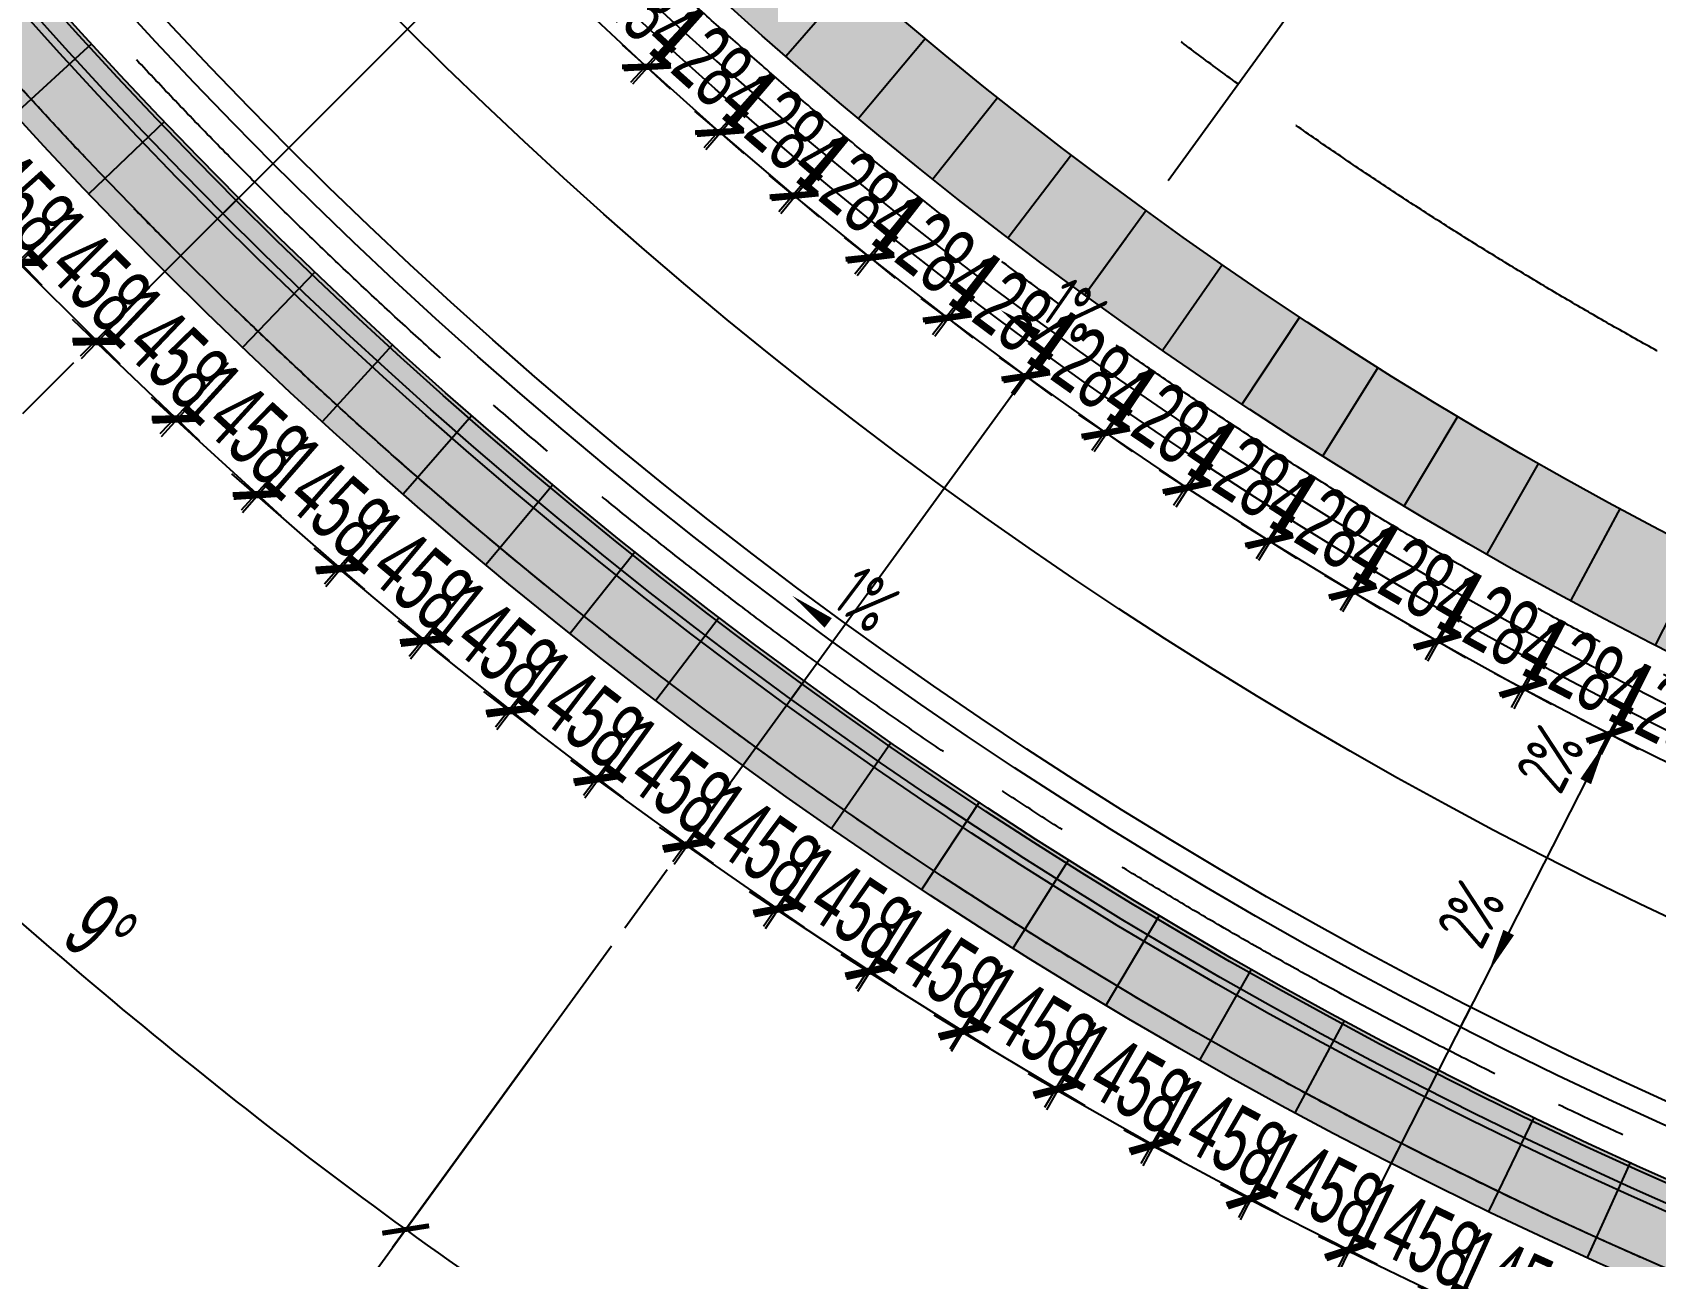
# Model space of a CAD drawing. Extents: x 104132 to 3338343, y -1228862 to 1409848.
# Drawn here: x 1713250 to 1735019, y 31315 to 47739 of the extents above; entities that cross this region are included whole.
import ezdxf
from ezdxf.enums import TextEntityAlignment as Align

# ---------------------------------------------------------------- set-up
doc = ezdxf.new("R2010")
doc.units = 0
doc.linetypes.add('CENTER', pattern=[50.8, 31.75, -6.35, 6.35, -6.35])
doc.linetypes.add('CENTER2', pattern=[28.575, 19.05, -3.175, 3.175, -3.175])
doc.layers.get('0').update_dxf_attribs({"color": 8})
doc.layers.get('Defpoints').update_dxf_attribs({"color": 8})
for name, color, linetype in [('#幕墙线-平面', 8, 'Continuous'), ('#标注', 8, 'Continuous'), ('#轴线', 8, 'CENTER2'), ('A-ROOF-DRAN', 8, 'Continuous'), ('dim', 8, 'Continuous'), ('DIM_SYMB', 8, 'Continuous'), ('DOTE', 8, 'CENTER'), ('IEL-FINE', 8, 'Continuous'), ('分水线', 8, 'Continuous'), ('女儿墙', 8, 'Continuous'), ('落水口', 8, 'Continuous')]:
    doc.layers.add(name, color=color, linetype=linetype)
doc.styles.add('JHZX', font='jrs.shx', dxfattribs={"width": 0.6, "bigfont": 'jhz.shx'})
doc.styles.add('XD2008', font='xd-hzs.shx', dxfattribs={"width": 0.7, "bigfont": 'xd-hztxt.shx'})
doc.dimstyles.new('JZBZ-300', dxfattribs={"dimscale": 300, "dimtxt": 3, "dimasz": 1.5, "dimexe": 1, "dimexo": 1, "dimgap": 0.5, "dimtad": 1, "dimdec": 0, "dimdsep": 46, "dimtxsty": 'JHZX', "dimblk1": 'ARCHTICK', "dimblk2": 'ARCHTICK', "dimsah": 1, "dimcen": 0, "dimclrd": 1, "dimclre": 1, "dimclrt": 2, "dimadec": 3, "dimazin": 2, "dimtfac": 1, "dimtdec": 0, "dimtix": 1, "dimtmove": 0, "dimatfit": 3, "dimfxl": 1, "dimtolj": 1, "dimlwd": -1, "dimlwe": -1, "dimarcsym": 1})

# ---------------------------------------------------------------- blocks, each defined once
blk = doc.blocks.new('_ARCHTICK')
at = {"color": 0, "linetype": 'ByBlock', "const_width": 0.15}
blk.add_lwpolyline([(-0.5, -0.5), (0.5, 0.5)], dxfattribs=at)
blk = doc.blocks.new('*D40')
at = {"layer": '#标注', "color": 1, "ltscale": 300, "transparency": 16777216}
for p, q in [((523385, -195429), (519849, -198965)), ((531498, -202359), (528560, -206404))]:
    blk.add_line(p, q, dxfattribs=at)
blk.add_arc((571468, -147346), 72700, 225, 234, dxfattribs=at)
at = {"layer": 'Defpoints', "color": 0, "ltscale": 300, "transparency": 16777216}
for p in [(571468, -147346), (523597, -195217), (522822, -201373), (531675, -202116)]:
    blk.add_point(p, dxfattribs=at)
at = {"layer": '#标注', "color": 1, "ltscale": 300, "transparency": 16777216, "xscale": 450, "yscale": 450, "zscale": 450}
for p, rotation in [((520061, -198753), 135.0000000000019), ((528736, -206161), 323.9999999999985)]:
    blk.add_blockref('_ARCHTICK', p, dxfattribs=dict(at, rotation=rotation))
at = {"layer": '#标注', "color": 2, "ltscale": 300, "transparency": 16777216, "insert": (524643, -202171), "char_height": 900, "attachment_point": 5, "rotation": 319.5, "style": 'JHZX'}
blk.add_mtext('\\A1;9°', dxfattribs=at)
blk = doc.blocks.new('*D41')
at = {"layer": '#标注', "color": 1, "ltscale": 300, "transparency": 16777216}
for p, q in [((531498, -202359), (528560, -206404)), ((540597, -207934), (538327, -212389))]:
    blk.add_line(p, q, dxfattribs=at)
blk.add_arc((571468, -147346), 72700, 234, 243, dxfattribs=at)
at = {"layer": 'Defpoints', "color": 0, "ltscale": 300, "transparency": 16777216}
for p in [(571468, -147346), (531675, -202116), (540733, -207667), (531873, -208317)]:
    blk.add_point(p, dxfattribs=at)
at = {"layer": '#标注', "color": 1, "ltscale": 300, "transparency": 16777216, "xscale": 450, "yscale": 450, "zscale": 450}
for p, rotation in [((528736, -206161), 143.9999999999988), ((538463, -212122), 333.0000000000025)]:
    blk.add_blockref('_ARCHTICK', p, dxfattribs=dict(at, rotation=rotation))
at = {"layer": '#标注', "color": 2, "ltscale": 300, "transparency": 16777216, "insert": (533796, -208821), "char_height": 900, "attachment_point": 5, "rotation": 328.5, "style": 'JHZX'}
blk.add_mtext('\\A1;9°', dxfattribs=at)
blk = doc.blocks.new('*U1046')
blk.add_line((0, -20), (0, 0))
blk.add_circle((0, -24), 4)
at = {"style": 'JHZX', "width": 0.75}
blk.add_attdef('AXES', text='', height=4, dxfattribs=at).set_placement((0, -24), align=Align.MIDDLE_CENTER)
blk = doc.blocks.new('A$C49f573b4')
at = {"layer": '女儿墙'}
for radius in [63900, 63650]:
    blk.add_circle((0, 0), radius, dxfattribs=at)
blk = doc.blocks.new('*U481')
at = {"layer": '#幕墙线-平面', "ltscale": 300}
blk.add_line((63600, -63600), (65000, -63600), dxfattribs=at)
blk = doc.blocks.new('*U482')
at = {"layer": '#幕墙线-平面'}
for p, rotation in [((946072, -10113), 222.4285714285809), ((947114, -9139), 223.7142857142953), ((948134, -8141), 225.0000000000094), ((949132, -7121), 226.2857142857235), ((950107, -6078), 227.5714285714376), ((951058, -5014), 228.8571428571518), ((951985, -3929), 230.1428571428658), ((952887, -2823), 231.42857142858), ((953764, -1697), 232.7142857142947), ((954616, -552), 234.0000000000088), ((955442, 612), 235.2857142857229), ((956241, 1794), 236.571428571437), ((957014, 2994), 237.8571428571511), ((957760, 4211), 239.1428571428652), ((958478, 5444), 240.4285714285793), ((959168, 6693), 241.7142857142935), ((959830, 7957), 243.0000000000078), ((960464, 9236), 244.2857142857222), ((961069, 10529), 245.5714285714367)]:
    blk.add_blockref('*U481', p, dxfattribs=dict(at, rotation=rotation))
blk = doc.blocks.new('*U483')
at = {"layer": '#幕墙线-平面', "ltscale": 300}
blk.add_line((55800, -55800), (57200, -55800), dxfattribs=at)
blk = doc.blocks.new('*U484')
at = {"layer": '#幕墙线-平面'}
for p, rotation in [((945184, 118), 228.8571428571506), ((945997, 1070), 230.1428571428653), ((946789, 2040), 231.42857142858), ((947558, 3028), 232.7142857142941), ((948306, 4033), 234.0000000000076), ((949030, 5054), 235.2857142857215), ((949732, 6091), 236.5714285714356), ((950410, 7144), 237.8571428571497), ((951064, 8211), 239.1428571428638), ((951694, 9293), 240.4285714285779), ((952300, 10389), 241.7142857142917)]:
    blk.add_blockref('*U483', p, dxfattribs=dict(at, rotation=rotation))
blk = doc.blocks.new('*D500')
at = {"layer": 'Defpoints', "color": 0, "ltscale": 300, "transparency": 16777216}
for p in [(874961, -21730), (876289, -22333), (875742, -23538)]:
    blk.add_point(p, dxfattribs=at)
at = {"layer": 'dim', "color": 1, "ltscale": 300, "transparency": 16777216}
for p, q in [((874837, -22003), (874290, -23208)), ((876165, -22606), (875618, -23811)), ((874414, -22935), (874004, -22748)), ((874414, -22935), (875742, -23538)), ((875742, -23538), (876151, -23724))]:
    blk.add_line(p, q, dxfattribs=at)
at = {"layer": 'dim', "color": 1, "ltscale": 300, "transparency": 16777216, "xscale": 450, "yscale": 450, "zscale": 450}
for p, rotation in [((874414, -22935), 335.5714285714407), ((875742, -23538), 155.5714285714407)]:
    blk.add_blockref('_ARCHTICK', p, dxfattribs=dict(at, rotation=rotation))
at = {"layer": 'dim', "color": 2, "ltscale": 300, "transparency": 16777216, "insert": (875326, -22690), "char_height": 900, "attachment_point": 5, "rotation": 335.5714, "style": 'JHZX'}
blk.add_mtext('\\A1;1458', dxfattribs=at)
blk = doc.blocks.new('*D501')
at = {"layer": 'Defpoints', "color": 0, "ltscale": 300, "transparency": 16777216}
for p in [(873654, -21083), (874968, -21715), (874394, -22907)]:
    blk.add_point(p, dxfattribs=at)
at = {"layer": 'dim', "color": 1, "ltscale": 300, "transparency": 16777216}
for p, q in [((873524, -21353), (872950, -22545)), ((874838, -21986), (874264, -23178)), ((873080, -22274), (872675, -22079)), ((873080, -22274), (874394, -22907)), ((874394, -22907), (874799, -23102))]:
    blk.add_line(p, q, dxfattribs=at)
at = {"layer": 'dim', "color": 1, "ltscale": 300, "transparency": 16777216, "xscale": 450, "yscale": 450, "zscale": 450}
for p, rotation in [((873080, -22274), 334.2857142857256), ((874394, -22907), 154.2857142857257)]:
    blk.add_blockref('_ARCHTICK', p, dxfattribs=dict(at, rotation=rotation))
at = {"layer": 'dim', "color": 2, "ltscale": 300, "transparency": 16777216, "insert": (873997, -22050), "char_height": 900, "attachment_point": 5, "rotation": 334.2857, "style": 'JHZX'}
blk.add_mtext('\\A1;1458', dxfattribs=at)
blk = doc.blocks.new('*D502')
at = {"layer": 'Defpoints', "color": 0, "ltscale": 300, "transparency": 16777216}
for p in [(872362, -20406), (873661, -21068), (873061, -22247)]:
    blk.add_point(p, dxfattribs=at)
at = {"layer": 'dim', "color": 1, "ltscale": 300, "transparency": 16777216}
for p, q in [((872226, -20673), (871625, -21852)), ((871761, -21585), (871360, -21380)), ((873525, -21335), (872925, -22514)), ((871761, -21585), (873061, -22247)), ((873061, -22247), (873462, -22451))]:
    blk.add_line(p, q, dxfattribs=at)
at = {"layer": 'dim', "color": 1, "ltscale": 300, "transparency": 16777216, "xscale": 450, "yscale": 450, "zscale": 450}
for p, rotation in [((871761, -21585), 333.0000000000109), ((873061, -22247), 153.0000000000109)]:
    blk.add_blockref('_ARCHTICK', p, dxfattribs=dict(at, rotation=rotation))
at = {"layer": 'dim', "color": 2, "ltscale": 300, "transparency": 16777216, "insert": (872684, -21381), "char_height": 900, "attachment_point": 5, "rotation": 333, "style": 'JHZX'}
blk.add_mtext('\\A1;1458', dxfattribs=at)
blk = doc.blocks.new('*D503')
at = {"layer": 'Defpoints', "color": 0, "ltscale": 300, "transparency": 16777216}
for p in [(871085, -19700), (872370, -20391), (871743, -21556)]:
    blk.add_point(p, dxfattribs=at)
at = {"layer": 'dim', "color": 1, "ltscale": 300, "transparency": 16777216}
for p, q in [((870943, -19964), (870316, -21129)), ((870459, -20865), (870062, -20652)), ((872228, -20656), (871601, -21821)), ((870459, -20865), (871743, -21556)), ((871743, -21556), (872139, -21770))]:
    blk.add_line(p, q, dxfattribs=at)
at = {"layer": 'dim', "color": 1, "ltscale": 300, "transparency": 16777216, "xscale": 450, "yscale": 450, "zscale": 450}
for p, rotation in [((870459, -20865), 331.7142857142977), ((871743, -21556), 151.7142857142977)]:
    blk.add_blockref('_ARCHTICK', p, dxfattribs=dict(at, rotation=rotation))
at = {"layer": 'dim', "color": 2, "ltscale": 300, "transparency": 16777216, "insert": (871385, -20682), "char_height": 900, "attachment_point": 5, "rotation": 331.7143, "style": 'JHZX'}
blk.add_mtext('\\A1;1458', dxfattribs=at)
blk = doc.blocks.new('*D504')
at = {"layer": 'Defpoints', "color": 0, "ltscale": 300, "transparency": 16777216}
for p in [(869825, -18966), (871094, -19686), (870441, -20837)]:
    blk.add_point(p, dxfattribs=at)
at = {"layer": 'dim', "color": 1, "ltscale": 300, "transparency": 16777216}
for p, q in [((869677, -19227), (869024, -20378)), ((869172, -20117), (868781, -19895)), ((870946, -19947), (870293, -21098)), ((869172, -20117), (870441, -20837)), ((870441, -20837), (870832, -21059))]:
    blk.add_line(p, q, dxfattribs=at)
at = {"layer": 'dim', "color": 1, "ltscale": 300, "transparency": 16777216, "xscale": 450, "yscale": 450, "zscale": 450}
for p, rotation in [((869172, -20117), 330.4285714285818), ((870441, -20837), 150.4285714285819)]:
    blk.add_blockref('_ARCHTICK', p, dxfattribs=dict(at, rotation=rotation))
at = {"layer": 'dim', "color": 2, "ltscale": 300, "transparency": 16777216, "insert": (870103, -19955), "char_height": 900, "attachment_point": 5, "rotation": 330.4286, "style": 'JHZX'}
blk.add_mtext('\\A1;1458', dxfattribs=at)
blk = doc.blocks.new('*D505')
at = {"layer": 'Defpoints', "color": 0, "ltscale": 300, "transparency": 16777216}
for p in [(868582, -18204), (869833, -18952), (869155, -20088)]:
    blk.add_point(p, dxfattribs=at)
at = {"layer": 'dim', "color": 1, "ltscale": 300, "transparency": 16777216}
for p, q in [((868428, -18462), (867749, -19597)), ((867903, -19340), (867517, -19109)), ((867903, -19340), (869155, -20088)), ((869680, -19210), (869001, -20345)), ((869155, -20088), (869541, -20319))]:
    blk.add_line(p, q, dxfattribs=at)
at = {"layer": 'dim', "color": 1, "ltscale": 300, "transparency": 16777216, "xscale": 450, "yscale": 450, "zscale": 450}
for p, rotation in [((867903, -19340), 329.1428571428696), ((869155, -20088), 149.1428571428696)]:
    blk.add_blockref('_ARCHTICK', p, dxfattribs=dict(at, rotation=rotation))
at = {"layer": 'dim', "color": 2, "ltscale": 300, "transparency": 16777216, "insert": (868837, -19199), "char_height": 900, "attachment_point": 5, "rotation": 329.1429, "style": 'JHZX'}
blk.add_mtext('\\A1;1458', dxfattribs=at)
blk = doc.blocks.new('*D506')
at = {"layer": 'Defpoints', "color": 0, "ltscale": 300, "transparency": 16777216}
for p in [(867355, -17414), (868590, -18190), (867886, -19311)]:
    blk.add_point(p, dxfattribs=at)
at = {"layer": 'dim', "color": 1, "ltscale": 300, "transparency": 16777216}
for p, q in [((867196, -17668), (866492, -18789)), ((866651, -18535), (866270, -18295)), ((868431, -18444), (867727, -19565)), ((866651, -18535), (867886, -19311)), ((867886, -19311), (868267, -19550))]:
    blk.add_line(p, q, dxfattribs=at)
at = {"layer": 'dim', "color": 1, "ltscale": 300, "transparency": 16777216, "xscale": 450, "yscale": 450, "zscale": 450}
for p, rotation in [((866651, -18535), 327.857142857155), ((867886, -19311), 147.857142857155)]:
    blk.add_blockref('_ARCHTICK', p, dxfattribs=dict(at, rotation=rotation))
at = {"layer": 'dim', "color": 2, "ltscale": 300, "transparency": 16777216, "insert": (867588, -18415), "char_height": 900, "attachment_point": 5, "rotation": 327.8571, "style": 'JHZX'}
blk.add_mtext('\\A1;1458', dxfattribs=at)
blk = doc.blocks.new('*D507')
at = {"layer": 'Defpoints', "color": 0, "ltscale": 300, "transparency": 16777216}
for p in [(866147, -16597), (867364, -17401), (866636, -18505)]:
    blk.add_point(p, dxfattribs=at)
at = {"layer": 'dim', "color": 1, "ltscale": 300, "transparency": 16777216}
for p, q in [((865982, -16848), (865253, -17952)), ((865418, -17701), (865043, -17454)), ((865418, -17701), (866636, -18505)), ((867199, -17651), (866470, -18755)), ((866636, -18505), (867011, -18753))]:
    blk.add_line(p, q, dxfattribs=at)
at = {"layer": 'dim', "color": 1, "ltscale": 300, "transparency": 16777216, "xscale": 450, "yscale": 450, "zscale": 450}
for p, rotation in [((865418, -17701), 326.5714285714397), ((866636, -18505), 146.5714285714397)]:
    blk.add_blockref('_ARCHTICK', p, dxfattribs=dict(at, rotation=rotation))
at = {"layer": 'dim', "color": 2, "ltscale": 300, "transparency": 16777216, "insert": (866358, -17602), "char_height": 900, "attachment_point": 5, "rotation": 326.5714, "style": 'JHZX'}
blk.add_mtext('\\A1;1458', dxfattribs=at)
blk = doc.blocks.new('*D508')
at = {"layer": 'Defpoints', "color": 0, "ltscale": 300, "transparency": 16777216}
for p in [(864958, -15753), (866157, -16584), (865403, -17671)]:
    blk.add_point(p, dxfattribs=at)
at = {"layer": 'dim', "color": 1, "ltscale": 300, "transparency": 16777216}
for p, q in [((864787, -16000), (864033, -17087)), ((864204, -16841), (863834, -16585)), ((864204, -16841), (865403, -17671)), ((865986, -16831), (865232, -17918)), ((865403, -17671), (865773, -17928))]:
    blk.add_line(p, q, dxfattribs=at)
at = {"layer": 'dim', "color": 1, "ltscale": 300, "transparency": 16777216, "xscale": 450, "yscale": 450, "zscale": 450}
for p, rotation in [((864204, -16841), 325.285714285724), ((865403, -17671), 145.285714285724)]:
    blk.add_blockref('_ARCHTICK', p, dxfattribs=dict(at, rotation=rotation))
at = {"layer": 'dim', "color": 2, "ltscale": 300, "transparency": 16777216, "insert": (865145, -16763), "char_height": 900, "attachment_point": 5, "rotation": 325.2857, "style": 'JHZX'}
blk.add_mtext('\\A1;1458', dxfattribs=at)
blk = doc.blocks.new('*D509')
at = {"layer": 'Defpoints', "color": 0, "ltscale": 300, "transparency": 16777216}
for p in [(863787, -14883), (864967, -15740), (864190, -16810)]:
    blk.add_point(p, dxfattribs=at)
at = {"layer": 'dim', "color": 1, "ltscale": 300, "transparency": 16777216}
for p, q in [((863611, -15126), (862833, -16196)), ((863010, -15953), (862646, -15689)), ((863010, -15953), (864190, -16810)), ((864791, -15983), (864013, -17053)), ((864190, -16810), (864554, -17075))]:
    blk.add_line(p, q, dxfattribs=at)
at = {"layer": 'dim', "color": 1, "ltscale": 300, "transparency": 16777216, "xscale": 450, "yscale": 450, "zscale": 450}
for p, rotation in [((863010, -15953), 324.0000000000115), ((864190, -16810), 144.0000000000115)]:
    blk.add_blockref('_ARCHTICK', p, dxfattribs=dict(at, rotation=rotation))
at = {"layer": 'dim', "color": 2, "ltscale": 300, "transparency": 16777216, "insert": (863952, -15896), "char_height": 900, "attachment_point": 5, "rotation": 324, "style": 'JHZX'}
blk.add_mtext('\\A1;1458', dxfattribs=at)
blk = doc.blocks.new('*D510')
at = {"layer": 'Defpoints', "color": 0, "ltscale": 300, "transparency": 16777216}
for p in [(862637, -13986), (863797, -14870), (862996, -15922)]:
    blk.add_point(p, dxfattribs=at)
at = {"layer": 'dim', "color": 1, "ltscale": 300, "transparency": 16777216}
for p, q in [((862455, -14225), (861654, -15278)), ((861836, -15039), (861477, -14766)), ((861836, -15039), (862996, -15922)), ((863616, -15109), (862814, -16161)), ((862996, -15922), (863354, -16195))]:
    blk.add_line(p, q, dxfattribs=at)
at = {"layer": 'dim', "color": 1, "ltscale": 300, "transparency": 16777216, "xscale": 450, "yscale": 450, "zscale": 450}
for p, rotation in [((861836, -15039), 322.7142857142982), ((862996, -15922), 142.7142857142982)]:
    blk.add_blockref('_ARCHTICK', p, dxfattribs=dict(at, rotation=rotation))
at = {"layer": 'dim', "color": 2, "ltscale": 300, "transparency": 16777216, "insert": (862779, -15003), "char_height": 900, "attachment_point": 5, "rotation": 322.7143, "style": 'JHZX'}
blk.add_mtext('\\A1;1458', dxfattribs=at)
blk = doc.blocks.new('*D511')
at = {"layer": 'Defpoints', "color": 0, "ltscale": 300, "transparency": 16777216}
for p in [(861507, -13064), (862647, -13974), (861822, -15008)]:
    blk.add_point(p, dxfattribs=at)
at = {"layer": 'dim', "color": 1, "ltscale": 300, "transparency": 16777216}
for p, q in [((861320, -13299), (860495, -14333)), ((860682, -14099), (860330, -13818)), ((860682, -14099), (861822, -15008)), ((862460, -14208), (861635, -15242)), ((861822, -15008), (862174, -15288))]:
    blk.add_line(p, q, dxfattribs=at)
at = {"layer": 'dim', "color": 1, "ltscale": 300, "transparency": 16777216, "xscale": 450, "yscale": 450, "zscale": 450}
for p, rotation in [((860682, -14099), 321.4285714285843), ((861822, -15008), 141.4285714285843)]:
    blk.add_blockref('_ARCHTICK', p, dxfattribs=dict(at, rotation=rotation))
at = {"layer": 'dim', "color": 2, "ltscale": 300, "transparency": 16777216, "insert": (861626, -14084), "char_height": 900, "attachment_point": 5, "rotation": 321.4286, "style": 'JHZX'}
blk.add_mtext('\\A1;1458', dxfattribs=at)
blk = doc.blocks.new('*D512')
at = {"layer": 'Defpoints', "color": 0, "ltscale": 300, "transparency": 16777216}
for p in [(860398, -12117), (861517, -13052), (860670, -14067)]:
    blk.add_point(p, dxfattribs=at)
at = {"layer": 'dim', "color": 1, "ltscale": 300, "transparency": 16777216}
for p, q in [((860206, -12347), (859358, -13363)), ((859550, -13133), (859205, -12844)), ((859550, -13133), (860670, -14067)), ((861325, -13282), (860477, -14298)), ((860670, -14067), (861015, -14356))]:
    blk.add_line(p, q, dxfattribs=at)
at = {"layer": 'dim', "color": 1, "ltscale": 300, "transparency": 16777216, "xscale": 450, "yscale": 450, "zscale": 450}
for p, rotation in [((859550, -13133), 320.1428571428715), ((860670, -14067), 140.1428571428715)]:
    blk.add_blockref('_ARCHTICK', p, dxfattribs=dict(at, rotation=rotation))
at = {"layer": 'dim', "color": 2, "ltscale": 300, "transparency": 16777216, "insert": (860494, -13139), "char_height": 900, "attachment_point": 5, "rotation": 320.1429, "style": 'JHZX'}
blk.add_mtext('\\A1;1458', dxfattribs=at)
blk = doc.blocks.new('*D513')
at = {"layer": 'Defpoints', "color": 0, "ltscale": 300, "transparency": 16777216}
for p in [(859310, -11145), (860409, -12105), (859538, -13101)]:
    blk.add_point(p, dxfattribs=at)
at = {"layer": 'dim', "color": 1, "ltscale": 300, "transparency": 16777216}
for p, q in [((859113, -11371), (858243, -12367)), ((858440, -12141), (858101, -11845)), ((858440, -12141), (859538, -13101)), ((860211, -12331), (859341, -13327)), ((859538, -13101), (859877, -13397))]:
    blk.add_line(p, q, dxfattribs=at)
at = {"layer": 'dim', "color": 1, "ltscale": 300, "transparency": 16777216, "xscale": 450, "yscale": 450, "zscale": 450}
for p, rotation in [((858440, -12141), 318.8571428571555), ((859538, -13101), 138.8571428571555)]:
    blk.add_blockref('_ARCHTICK', p, dxfattribs=dict(at, rotation=rotation))
at = {"layer": 'dim', "color": 2, "ltscale": 300, "transparency": 16777216, "insert": (859384, -12169), "char_height": 900, "attachment_point": 5, "rotation": 318.8571, "style": 'JHZX'}
blk.add_mtext('\\A1;1458', dxfattribs=at)
blk = doc.blocks.new('*D514')
at = {"layer": 'Defpoints', "color": 0, "ltscale": 300, "transparency": 16777216}
for p in [(858245, -10149), (859321, -11133), (858429, -12110)]:
    blk.add_point(p, dxfattribs=at)
at = {"layer": 'dim', "color": 1, "ltscale": 300, "transparency": 16777216}
for p, q in [((858042, -10371), (857150, -11347)), ((857352, -11126), (857020, -10822)), ((857352, -11126), (858429, -12110)), ((859119, -11354), (858226, -12331)), ((858429, -12110), (858761, -12413))]:
    blk.add_line(p, q, dxfattribs=at)
at = {"layer": 'dim', "color": 1, "ltscale": 300, "transparency": 16777216, "xscale": 450, "yscale": 450, "zscale": 450}
for p, rotation in [((857352, -11126), 317.5714285714414), ((858429, -12110), 137.5714285714414)]:
    blk.add_blockref('_ARCHTICK', p, dxfattribs=dict(at, rotation=rotation))
at = {"layer": 'dim', "color": 2, "ltscale": 300, "transparency": 16777216, "insert": (858295, -11175), "char_height": 900, "attachment_point": 5, "rotation": 317.5714, "style": 'JHZX'}
blk.add_mtext('\\A1;1458', dxfattribs=at)
blk = doc.blocks.new('*D515')
at = {"layer": 'Defpoints', "color": 0, "ltscale": 300, "transparency": 16777216}
for p in [(857202, -9129), (858256, -10137), (857342, -11093)]:
    blk.add_point(p, dxfattribs=at)
at = {"layer": 'dim', "color": 1, "ltscale": 300, "transparency": 16777216}
for p, q in [((856995, -9346), (856080, -10302)), ((856288, -10086), (855963, -9775)), ((856288, -10086), (857342, -11093)), ((858049, -10354), (857135, -11310)), ((857342, -11093), (857667, -11404))]:
    blk.add_line(p, q, dxfattribs=at)
at = {"layer": 'dim', "color": 1, "ltscale": 300, "transparency": 16777216, "xscale": 450, "yscale": 450, "zscale": 450}
for p, rotation in [((856288, -10086), 316.2857142857286), ((857342, -11093), 136.2857142857287)]:
    blk.add_blockref('_ARCHTICK', p, dxfattribs=dict(at, rotation=rotation))
at = {"layer": 'dim', "color": 2, "ltscale": 300, "transparency": 16777216, "insert": (857229, -10156), "char_height": 900, "attachment_point": 5, "rotation": 316.2857, "style": 'JHZX'}
blk.add_mtext('\\A1;1458', dxfattribs=at)
blk = doc.blocks.new('*D516')
at = {"layer": 'Defpoints', "color": 0, "ltscale": 300, "transparency": 16777216}
for p in [(856182, -8087), (857214, -9118), (856278, -10053)]:
    blk.add_point(p, dxfattribs=at)
at = {"layer": 'dim', "color": 1, "ltscale": 300, "transparency": 16777216}
for p, q in [((855970, -8299), (855035, -9234)), ((855247, -9022), (854929, -8704)), ((855247, -9022), (856278, -10053)), ((857001, -9330), (856066, -10265)), ((856278, -10053), (856596, -10371))]:
    blk.add_line(p, q, dxfattribs=at)
at = {"layer": 'dim', "color": 1, "ltscale": 300, "transparency": 16777216, "xscale": 450, "yscale": 450, "zscale": 450}
for p, rotation in [((855247, -9022), 315.0000000000168), ((856278, -10053), 135.0000000000168)]:
    blk.add_blockref('_ARCHTICK', p, dxfattribs=dict(at, rotation=rotation))
at = {"layer": 'dim', "color": 2, "ltscale": 300, "transparency": 16777216, "insert": (856187, -9113), "char_height": 900, "attachment_point": 5, "rotation": 315, "style": 'JHZX'}
blk.add_mtext('\\A1;1458', dxfattribs=at)
blk = doc.blocks.new('*D517')
at = {"layer": 'Defpoints', "color": 0, "ltscale": 300, "transparency": 16777216}
for p in [(855186, -7021), (856194, -8075), (855238, -8989)]:
    blk.add_point(p, dxfattribs=at)
at = {"layer": 'dim', "color": 1, "ltscale": 300, "transparency": 16777216}
for p, q in [((854969, -7228), (854013, -8143)), ((854230, -7935), (853919, -7610)), ((854230, -7935), (855238, -8989)), ((855977, -8283), (855021, -9197)), ((855238, -8989), (855549, -9315))]:
    blk.add_line(p, q, dxfattribs=at)
at = {"layer": 'dim', "color": 1, "ltscale": 300, "transparency": 16777216, "xscale": 450, "yscale": 450, "zscale": 450}
for p, rotation in [((854230, -7935), 313.7142857143029), ((855238, -8989), 133.7142857143029)]:
    blk.add_blockref('_ARCHTICK', p, dxfattribs=dict(at, rotation=rotation))
at = {"layer": 'dim', "color": 2, "ltscale": 300, "transparency": 16777216, "insert": (855168, -8048), "char_height": 900, "attachment_point": 5, "rotation": 313.7143, "style": 'JHZX'}
blk.add_mtext('\\A1;1458', dxfattribs=at)
blk = doc.blocks.new('*D836')
at = {"layer": '#标注', "color": 1, "ltscale": 300, "transparency": 16777216}
for p, q in [((863429, -4732), (862508, -5717)), ((862713, -5497), (862385, -5190)), ((862713, -5497), (863651, -6374)), ((864366, -5608), (863446, -6593)), ((863651, -6374), (863980, -6681))]:
    blk.add_line(p, q, dxfattribs=at)
at = {"layer": 'Defpoints', "color": 0, "ltscale": 300, "transparency": 16777216}
for p in [(863634, -4513), (864571, -5389), (863651, -6374)]:
    blk.add_point(p, dxfattribs=at)
at = {"layer": '#标注', "color": 1, "ltscale": 300, "transparency": 16777216, "xscale": 450, "yscale": 450, "zscale": 450}
for p, rotation in [((862713, -5497), 316.9285714273491), ((863651, -6374), 136.928571427349)]:
    blk.add_blockref('_ARCHTICK', p, dxfattribs=dict(at, rotation=rotation))
at = {"layer": '#标注', "color": 2, "ltscale": 300, "transparency": 16777216, "insert": (863592, -5497), "char_height": 900, "attachment_point": 5, "rotation": 316.9286, "style": 'JHZX'}
blk.add_mtext('\\A1;1284', dxfattribs=at)
blk = doc.blocks.new('*D837')
at = {"layer": '#标注', "color": 1, "ltscale": 300, "transparency": 16777216}
for p, q in [((864371, -5613), (863473, -6618)), ((863673, -6394), (863338, -6094)), ((863673, -6394), (864630, -7250)), ((865328, -6468), (864430, -7473)), ((864630, -7250), (864966, -7549))]:
    blk.add_line(p, q, dxfattribs=at)
at = {"layer": 'Defpoints', "color": 0, "ltscale": 300, "transparency": 16777216}
for p in [(864571, -5389), (865528, -6245), (864630, -7250)]:
    blk.add_point(p, dxfattribs=at)
at = {"layer": '#标注', "color": 1, "ltscale": 300, "transparency": 16777216, "xscale": 450, "yscale": 450, "zscale": 450}
for p, rotation in [((863673, -6394), 318.2142857130596), ((864630, -7250), 138.2142857130595)]:
    blk.add_blockref('_ARCHTICK', p, dxfattribs=dict(at, rotation=rotation))
at = {"layer": '#标注', "color": 2, "ltscale": 300, "transparency": 16777216, "insert": (864552, -6375), "char_height": 900, "attachment_point": 5, "rotation": 318.2143, "style": 'JHZX'}
blk.add_mtext('\\A1;1284', dxfattribs=at)
blk = doc.blocks.new('*D838')
at = {"layer": '#标注', "color": 1, "ltscale": 300, "transparency": 16777216}
for p, q in [((865334, -6473), (864458, -7498)), ((864653, -7269), (864311, -6977)), ((864653, -7269), (865629, -8103)), ((866310, -7306), (865434, -8331)), ((865629, -8103), (865971, -8395))]:
    blk.add_line(p, q, dxfattribs=at)
at = {"layer": 'Defpoints', "color": 0, "ltscale": 300, "transparency": 16777216}
for p in [(865528, -6245), (866504, -7078), (865629, -8103)]:
    blk.add_point(p, dxfattribs=at)
at = {"layer": '#标注', "color": 1, "ltscale": 300, "transparency": 16777216, "xscale": 450, "yscale": 450, "zscale": 450}
for p, rotation in [((864653, -7269), 319.4999999987755), ((865629, -8103), 139.4999999987755)]:
    blk.add_blockref('_ARCHTICK', p, dxfattribs=dict(at, rotation=rotation))
at = {"layer": '#标注', "color": 2, "ltscale": 300, "transparency": 16777216, "insert": (865531, -7230), "char_height": 900, "attachment_point": 5, "rotation": 319.5, "style": 'JHZX'}
blk.add_mtext('\\A1;1284', dxfattribs=at)
blk = doc.blocks.new('*D839')
at = {"layer": '#标注', "color": 1, "ltscale": 300, "transparency": 16777216}
for p, q in [((866315, -7311), (865463, -8355)), ((865652, -8122), (865304, -7838)), ((865652, -8122), (866647, -8934)), ((867309, -8122), (866457, -9166)), ((866647, -8934), (866995, -9218))]:
    blk.add_line(p, q, dxfattribs=at)
at = {"layer": 'Defpoints', "color": 0, "ltscale": 300, "transparency": 16777216}
for p in [(866504, -7078), (867499, -7890), (866647, -8934)]:
    blk.add_point(p, dxfattribs=at)
at = {"layer": '#标注', "color": 1, "ltscale": 300, "transparency": 16777216, "xscale": 450, "yscale": 450, "zscale": 450}
for p, rotation in [((865652, -8122), 320.7857142844887), ((866647, -8934), 140.7857142844888)]:
    blk.add_blockref('_ARCHTICK', p, dxfattribs=dict(at, rotation=rotation))
at = {"layer": '#标注', "color": 2, "ltscale": 300, "transparency": 16777216, "insert": (866529, -8063), "char_height": 900, "attachment_point": 5, "rotation": 320.7857, "style": 'JHZX'}
blk.add_mtext('\\A1;1284', dxfattribs=at)
blk = doc.blocks.new('*D840')
at = {"layer": '#标注', "color": 1, "ltscale": 300, "transparency": 16777216}
for p, q in [((867314, -8126), (866486, -9189)), ((866670, -8953), (866315, -8676)), ((868327, -8915), (867498, -9978)), ((866670, -8953), (867683, -9742)), ((867683, -9742), (868038, -10018))]:
    blk.add_line(p, q, dxfattribs=at)
at = {"layer": 'Defpoints', "color": 0, "ltscale": 300, "transparency": 16777216}
for p in [(867499, -7890), (868511, -8679), (867683, -9742)]:
    blk.add_point(p, dxfattribs=at)
at = {"layer": '#标注', "color": 1, "ltscale": 300, "transparency": 16777216, "xscale": 450, "yscale": 450, "zscale": 450}
for p, rotation in [((866670, -8953), 322.0714285702003), ((867683, -9742), 142.0714285702003)]:
    blk.add_blockref('_ARCHTICK', p, dxfattribs=dict(at, rotation=rotation))
at = {"layer": '#标注', "color": 2, "ltscale": 300, "transparency": 16777216, "insert": (867545, -8874), "char_height": 900, "attachment_point": 5, "rotation": 322.0714, "style": 'JHZX'}
blk.add_mtext('\\A1;1284', dxfattribs=at)
blk = doc.blocks.new('*D926')
at = {"layer": '#标注', "color": 1, "ltscale": 300, "transparency": 16777216}
for p, q in [((868332, -8919), (867528, -10001)), ((867707, -9760), (867346, -9492)), ((867707, -9760), (868737, -10526)), ((869362, -9685), (868558, -10767)), ((868737, -10526), (869098, -10795))]:
    blk.add_line(p, q, dxfattribs=at)
at = {"layer": 'Defpoints', "color": 0, "ltscale": 300, "transparency": 16777216}
for p in [(868511, -8679), (869541, -9445), (868737, -10526)]:
    blk.add_point(p, dxfattribs=at)
at = {"layer": '#标注', "color": 1, "ltscale": 300, "transparency": 16777216, "xscale": 450, "yscale": 450, "zscale": 450}
for p, rotation in [((867707, -9760), 323.3571428559173), ((868737, -10526), 143.3571428559173)]:
    blk.add_blockref('_ARCHTICK', p, dxfattribs=dict(at, rotation=rotation))
at = {"layer": '#标注', "color": 2, "ltscale": 300, "transparency": 16777216, "insert": (868580, -9662), "char_height": 900, "attachment_point": 5, "rotation": 323.3571, "style": 'JHZX'}
blk.add_mtext('\\A1;1284', dxfattribs=at)
blk = doc.blocks.new('*D927')
at = {"layer": '#标注', "color": 1, "ltscale": 300, "transparency": 16777216}
for p, q in [((869368, -9689), (868588, -10789)), ((868761, -10544), (868394, -10284)), ((870414, -10432), (869634, -11531)), ((868761, -10544), (869808, -11287)), ((869808, -11287), (870175, -11547))]:
    blk.add_line(p, q, dxfattribs=at)
at = {"layer": 'Defpoints', "color": 0, "ltscale": 300, "transparency": 16777216}
for p in [(869541, -9445), (870588, -10187), (869808, -11287)]:
    blk.add_point(p, dxfattribs=at)
at = {"layer": '#标注', "color": 1, "ltscale": 300, "transparency": 16777216, "xscale": 450, "yscale": 450, "zscale": 450}
for p, rotation in [((868761, -10544), 324.6428571416313), ((869808, -11287), 144.6428571416313)]:
    blk.add_blockref('_ARCHTICK', p, dxfattribs=dict(at, rotation=rotation))
at = {"layer": '#标注', "color": 2, "ltscale": 300, "transparency": 16777216, "insert": (869632, -10426), "char_height": 900, "attachment_point": 5, "rotation": 324.6429, "style": 'JHZX'}
blk.add_mtext('\\A1;1284', dxfattribs=at)
blk = doc.blocks.new('*D928')
at = {"layer": '#标注', "color": 1, "ltscale": 300, "transparency": 16777216}
for p, q in [((870420, -10436), (869665, -11552)), ((869833, -11304), (869460, -11052)), ((869833, -11304), (870896, -12023)), ((871483, -11155), (870728, -12271)), ((870896, -12023), (871269, -12275))]:
    blk.add_line(p, q, dxfattribs=at)
at = {"layer": 'Defpoints', "color": 0, "ltscale": 300, "transparency": 16777216}
for p in [(870588, -10187), (871651, -10907), (870896, -12023)]:
    blk.add_point(p, dxfattribs=at)
at = {"layer": '#标注', "color": 1, "ltscale": 300, "transparency": 16777216, "xscale": 450, "yscale": 450, "zscale": 450}
for p, rotation in [((869833, -11304), 325.9285714273461), ((870896, -12023), 145.928571427346)]:
    blk.add_blockref('_ARCHTICK', p, dxfattribs=dict(at, rotation=rotation))
at = {"layer": '#标注', "color": 2, "ltscale": 300, "transparency": 16777216, "insert": (870701, -11166), "char_height": 900, "attachment_point": 5, "rotation": 325.9286, "style": 'JHZX'}
blk.add_mtext('\\A1;1284', dxfattribs=at)
blk = doc.blocks.new('*D929')
at = {"layer": '#标注', "color": 1, "ltscale": 300, "transparency": 16777216}
for p, q in [((871489, -11159), (870759, -12292)), ((870921, -12040), (870543, -11796)), ((872568, -11854), (871838, -12987)), ((870921, -12040), (872000, -12735)), ((872000, -12735), (872379, -12978))]:
    blk.add_line(p, q, dxfattribs=at)
at = {"layer": 'Defpoints', "color": 0, "ltscale": 300, "transparency": 16777216}
for p in [(871651, -10907), (872730, -11602), (872000, -12735)]:
    blk.add_point(p, dxfattribs=at)
at = {"layer": '#标注', "color": 1, "ltscale": 300, "transparency": 16777216, "xscale": 450, "yscale": 450, "zscale": 450}
for p, rotation in [((870921, -12040), 327.2142857130577), ((872000, -12735), 147.2142857130577)]:
    blk.add_blockref('_ARCHTICK', p, dxfattribs=dict(at, rotation=rotation))
at = {"layer": '#标注', "color": 2, "ltscale": 300, "transparency": 16777216, "insert": (871786, -11883), "char_height": 900, "attachment_point": 5, "rotation": 327.2143, "style": 'JHZX'}
blk.add_mtext('\\A1;1284', dxfattribs=at)
blk = doc.blocks.new('*D930')
at = {"layer": '#标注', "color": 1, "ltscale": 300, "transparency": 16777216}
for p, q in [((872573, -11857), (871869, -13007)), ((872026, -12751), (871642, -12516)), ((873668, -12528), (872964, -13677)), ((872026, -12751), (873120, -13421)), ((873120, -13421), (873504, -13657))]:
    blk.add_line(p, q, dxfattribs=at)
at = {"layer": 'Defpoints', "color": 0, "ltscale": 300, "transparency": 16777216}
for p in [(872730, -11602), (873825, -12272), (873120, -13421)]:
    blk.add_point(p, dxfattribs=at)
at = {"layer": '#标注', "color": 1, "ltscale": 300, "transparency": 16777216, "xscale": 450, "yscale": 450, "zscale": 450}
for p, rotation in [((872026, -12751), 328.4999999987705), ((873120, -13421), 148.4999999987705)]:
    blk.add_blockref('_ARCHTICK', p, dxfattribs=dict(at, rotation=rotation))
at = {"layer": '#标注', "color": 2, "ltscale": 300, "transparency": 16777216, "insert": (872887, -12574), "char_height": 900, "attachment_point": 5, "rotation": 328.5, "style": 'JHZX'}
blk.add_mtext('\\A1;1284', dxfattribs=at)
blk = doc.blocks.new('*D931')
at = {"layer": '#标注', "color": 1, "ltscale": 300, "transparency": 16777216}
for p, q in [((873674, -12531), (872995, -13696)), ((873146, -13437), (872758, -13210)), ((874783, -13177), (874105, -14342)), ((873146, -13437), (874256, -14083)), ((874256, -14083), (874644, -14309))]:
    blk.add_line(p, q, dxfattribs=at)
at = {"layer": 'Defpoints', "color": 0, "ltscale": 300, "transparency": 16777216}
for p in [(873825, -12272), (874934, -12918), (874256, -14083)]:
    blk.add_point(p, dxfattribs=at)
at = {"layer": '#标注', "color": 1, "ltscale": 300, "transparency": 16777216, "xscale": 450, "yscale": 450, "zscale": 450}
for p, rotation in [((873146, -13437), 329.7857142844854), ((874256, -14083), 149.7857142844854)]:
    blk.add_blockref('_ARCHTICK', p, dxfattribs=dict(at, rotation=rotation))
at = {"layer": '#标注', "color": 2, "ltscale": 300, "transparency": 16777216, "insert": (874003, -13241), "char_height": 900, "attachment_point": 5, "rotation": 329.7857, "style": 'JHZX'}
blk.add_mtext('\\A1;1284', dxfattribs=at)
blk = doc.blocks.new('*D932')
at = {"layer": '#标注', "color": 1, "ltscale": 300, "transparency": 16777216}
for p, q in [((874789, -13181), (874137, -14360)), ((874282, -14098), (873888, -13880)), ((875912, -13802), (875260, -14981)), ((874282, -14098), (875405, -14719)), ((875405, -14719), (875799, -14936))]:
    blk.add_line(p, q, dxfattribs=at)
at = {"layer": 'Defpoints', "color": 0, "ltscale": 300, "transparency": 16777216}
for p in [(874934, -12918), (876057, -13539), (875405, -14719)]:
    blk.add_point(p, dxfattribs=at)
at = {"layer": '#标注', "color": 1, "ltscale": 300, "transparency": 16777216, "xscale": 450, "yscale": 450, "zscale": 450}
for p, rotation in [((874282, -14098), 331.0714285701998), ((875405, -14719), 151.0714285701998)]:
    blk.add_blockref('_ARCHTICK', p, dxfattribs=dict(at, rotation=rotation))
at = {"layer": '#标注', "color": 2, "ltscale": 300, "transparency": 16777216, "insert": (875134, -13883), "char_height": 900, "attachment_point": 5, "rotation": 331.0714, "style": 'JHZX'}
blk.add_mtext('\\A1;1284', dxfattribs=at)
blk = doc.blocks.new('*D933')
at = {"layer": '#标注', "color": 1, "ltscale": 300, "transparency": 16777216}
for p, q in [((875918, -13805), (875293, -14999)), ((875432, -14733), (875033, -14524)), ((877055, -14400), (876430, -15594)), ((875432, -14733), (876569, -15328)), ((876569, -15328), (876968, -15537))]:
    blk.add_line(p, q, dxfattribs=at)
at = {"layer": 'Defpoints', "color": 0, "ltscale": 300, "transparency": 16777216}
for p in [(876057, -13539), (877194, -14135), (876569, -15328)]:
    blk.add_point(p, dxfattribs=at)
at = {"layer": '#标注', "color": 1, "ltscale": 300, "transparency": 16777216, "xscale": 450, "yscale": 450, "zscale": 450}
for p, rotation in [((875432, -14733), 332.3571428559139), ((876569, -15328), 152.357142855914)]:
    blk.add_blockref('_ARCHTICK', p, dxfattribs=dict(at, rotation=rotation))
at = {"layer": '#标注', "color": 2, "ltscale": 300, "transparency": 16777216, "insert": (876279, -14499), "char_height": 900, "attachment_point": 5, "rotation": 332.3571, "style": 'JHZX'}
blk.add_mtext('\\A1;1284', dxfattribs=at)
blk = doc.blocks.new('*D934')
at = {"layer": '#标注', "color": 1, "ltscale": 300, "transparency": 16777216}
for p, q in [((877061, -14403), (876463, -15611)), ((878211, -14973), (877613, -16181)), ((876596, -15342), (876193, -15142)), ((876596, -15342), (877746, -15912)), ((877746, -15912), (878149, -16112))]:
    blk.add_line(p, q, dxfattribs=at)
at = {"layer": 'Defpoints', "color": 0, "ltscale": 300, "transparency": 16777216}
for p in [(877194, -14135), (878344, -14704), (877746, -15912)]:
    blk.add_point(p, dxfattribs=at)
at = {"layer": '#标注', "color": 1, "ltscale": 300, "transparency": 16777216, "xscale": 450, "yscale": 450, "zscale": 450}
for p, rotation in [((876596, -15342), 333.6428571416282), ((877746, -15912), 153.6428571416282)]:
    blk.add_blockref('_ARCHTICK', p, dxfattribs=dict(at, rotation=rotation))
at = {"layer": '#标注', "color": 2, "ltscale": 300, "transparency": 16777216, "insert": (877437, -15089), "char_height": 900, "attachment_point": 5, "rotation": 333.6429, "style": 'JHZX'}
blk.add_mtext('\\A1;1284', dxfattribs=at)
blk = doc.blocks.new('轴网20240313')
at = {"layer": '#标注', "ltscale": 300}
blk.add_circle((571467.9, -147345.9), 64700, dxfattribs=at)
at = {"layer": '#轴线', "ltscale": 300}
for p, q in [((560649.1, -158164.6), (523596.7, -195217)), ((562474.7, -159723.9), (531674.8, -202116.3)), ((564521.8, -160978.3), (540732.7, -207667))]:
    blk.add_line(p, q, dxfattribs=at)
for radius in [64700, 63300, 57500, 53700, 44100]:
    blk.add_circle((571467.9, -147345.9), radius, dxfattribs=at)
at = {"layer": '#标注', "xscale": 300, "yscale": 300, "zscale": 300, "rotation": 323.9999999999863}
blk.add_blockref('*U1046', (530499.2, -203734.4), dxfattribs=at).add_auto_attribs({'AXES': '37'})
at = {"layer": '#标注', "ltscale": 300}
for base, p1, p2, picture, middle in [((522822.1, -201372.5), (523596.7, -195217), (531674.8, -202116.3), '*D40', (524642.7, -202171.2)), ((531872.6, -208317.2), (531674.8, -202116.3), (540732.7, -207667), '*D41', (533795.7, -208821.2))]:
    dim = blk.add_angular_dim_3p(base=base, center=(571467.9, -147345.9), p1=p1, p2=p2, dimstyle='JZBZ-300', dxfattribs=at)
    dim.commit()
    dim.dimension.update_dxf_attribs({"geometry": picture, "text_midpoint": middle})
blk = doc.blocks.new('ERTQWE')
at = {"layer": '#标注', "ltscale": 300}
for p1, p2, distance, picture, middle in [((863633.7002, -4512.8076), (864571.3285, -5389.3481), -1347.78, '*D836', (863591.8482, -5497.3333)), ((864571.3, -5389.3), (865528.4, -6244.6), -1347.8, '*D837', (864551.6, -6374.6)), ((865528.4, -6244.6), (866504.4, -7078.2), -1347.8, '*D838', (865530.7, -7230)), ((866504.4, -7078.2), (867498.9, -7889.7), -1347.8, '*D839', (866528.9, -8063.3)), ((867498.9, -7889.7), (868511.3, -8678.7), -1347.8, '*D840', (867545.4, -8874)), ((868511.3, -8678.7), (869541.2, -9444.7), -1347.8, '*D926', (868579.9, -9661.7)), ((869541.2, -9444.7), (870588, -10187.5), -1347.8, '*D927', (869631.9, -10425.9)), ((870587.9707, -10187.4601), (871651.1764, -10906.5315), -1347.78, '*D928', (870700.6478, -11166.4118)), ((871651.2, -10906.5), (872730.2, -11601.6), -1347.8, '*D929', (871785.8, -11882.7)), ((872730.2, -11601.6), (873824.6, -12272.2), -1347.8, '*D930', (872886.7, -12574.5)), ((873824.6, -12272.2), (874933.8, -12918.1), -1347.8, '*D931', (874002.9, -13241.4)), ((874933.8, -12918.1), (876057.2, -13539), -1347.8, '*D932', (875133.8, -13883)), ((876057.2, -13539), (877194.2, -14134.5), -1347.8, '*D933', (876278.8, -14499.2)), ((877194.2, -14134.5), (878344.3, -14704.4), -1347.8, '*D934', (877437.3, -15089.5))]:
    dim = blk.add_aligned_dim(p1=p1, p2=p2, distance=distance, dimstyle='JZBZ-300', dxfattribs=at)
    dim.commit()
    dim.dimension.update_dxf_attribs({"geometry": picture, "text_midpoint": middle})
at = {"layer": 'dim', "ltscale": 300}
for p1, p2, distance, picture, middle in [((855186.3, -7021.1), (856194.2, -8075.3), -1322.9, '*D517', (855167.7, -8047.8)), ((856182.3, -8086.6), (857213.6, -9117.8), -1322.9, '*D516', (856186.8, -9113.4)), ((857202, -9129.4), (858256.2, -10137.3), -1322.9, '*D515', (857229.5, -10155.9)), ((858244.9, -10149.1), (859321.3, -11133.1), -1322.9, '*D514', (858295.4, -11174.7)), ((859310.3, -11145.1), (860408.6, -12104.7), -1322.9, '*D513', (859383.8, -12169.3)), ((860397.8, -12117), (861517.4, -13051.7), -1322.9, '*D512', (860494.3, -13139.3)), ((861506.9092, -13064.244), (862647.1535, -13973.5586), -1322.9369, '*D511', (861626.2876, -14084.1161)), ((862637, -13986.4), (863797.3, -14869.9), -1322.9, '*D510', (862779.2, -15003.3)), ((863787.4, -14882.9), (864967.3, -15740.1), -1322.9, '*D509', (863952.4, -15896.4)), ((864957.7, -15753.4), (866156.5, -16583.9), -1322.9, '*D508', (865145.4, -16762.9)), ((866147.2, -16597.4), (867364.3, -17400.8), -1322.9, '*D507', (866357.5, -17602.4)), ((867355.3, -17414.5), (868590.2, -18190.4), -1322.9, '*D506', (867588.1, -18414.6)), ((868581.5, -18204.2), (869833.5, -18952.3), -1322.9, '*D505', (868836.7, -19198.9)), ((869825.1, -18966.3), (871093.6, -19686.1), -1322.9, '*D504', (870102.6, -19955)), ((871085.5, -19700.3), (872369.8, -20391.4), -1322.9, '*D503', (871385, -20682.5)), ((872362, -20405.8), (873661.5, -21067.9), -1322.9, '*D502', (872683.5, -21381)), ((873654.1, -21082.5), (874968, -21715.3), -1322.9, '*D501', (873997.4, -22050.2)), ((874960.9, -21730), (876288.8, -22333.2), -1322.9, '*D500', (875325.9, -22689.8))]:
    dim = blk.add_aligned_dim(p1=p1, p2=p2, distance=distance, dimstyle='JZBZ-300', dxfattribs=at)
    dim.commit()
    dim.dimension.update_dxf_attribs({"geometry": picture, "text_midpoint": middle})
blk = doc.blocks.new('QWEDSG')
at = {"layer": 'IEL-FINE', "ltscale": 300}
h = blk.add_hatch(dxfattribs=at)
h.set_pattern_fill('DOTS', color=256, scale=200)
h.set_pattern_definition([(0, (838162.48, -28168.94), (158.75, 317.5), [0, -317.5])])
edge = h.paths.add_edge_path(flags=17)
edge.add_arc((903162, 36831), 63600, 0, 360)
edge = h.paths.add_edge_path()
edge.add_arc((903162, 36831), 65000, 0, 360)
h = blk.add_hatch(dxfattribs=at)
h.set_pattern_fill('DOTS', color=256, scale=200)
h.set_pattern_definition([(0, (845962.48, -20368.94), (158.75, 317.5), [0, -317.5])])
edge = h.paths.add_edge_path(flags=17)
edge.add_arc((903162, 36831), 55800, 0, 360)
edge = h.paths.add_edge_path()
edge.add_arc((903162, 36831), 57200, 0, 360)
at = {"layer": '#幕墙线-平面'}
for radius in [65000, 64000, 63600, 57200, 55800]:
    blk.add_circle((903162, 36831), radius, dxfattribs=at)
for name in ['ERTQWE', '*U482', '*U484']:
    blk.add_blockref(name, (0, 0), dxfattribs=at)

msp = doc.modelspace()

# ---------------------------------------------------------------- linework, layer by layer
at = {"layer": 'A-ROOF-DRAN'}
for radius in [62950, 62650, 58150]:
    msp.add_circle((1760988, 90493), radius, dxfattribs=at)
msp.add_arc((1760988, 90493), 57850, 71.70287, 331.36515, dxfattribs=at)
at = {"layer": 'DIM_SYMB'}
for points in [[(1727544, 43103, 0, 0, 0), (1726233, 44018, 0, 160, 0), (1726725, 43674, 0, 0, 0)], [(1724720, 39215, 0, 0, 0), (1723444, 40179, 0, 160, 0), (1723923, 39817, 0, 0, 0)], [(1733839, 37211, 0, 0, 0), (1734355, 38224, 0, 160, 0), (1734083, 37689, 0, 0, 0)], [(1733294, 36142, 0, 0, 0), (1732778, 35129, 0, 160, 0), (1733050, 35663, 0, 0, 0)]]:
    msp.add_lwpolyline(points, format="xyseb", dxfattribs=at)
at = {"layer": '分水线'}
for points in [[(1734588, 38681), (1734724, 38948)], [(1732409, 34404), (1732545, 34672)]]:
    msp.add_lwpolyline(points, dxfattribs=at)
msp.add_circle((1760988, 90493), 60400, dxfattribs=at)
at = {"layer": '落水口'}
msp.add_arc((1761055, 90471), 63950, 296.9552, 117.0448, dxfattribs=at)

# ---------------------------------------------------------------- block references
at = {"layer": '#幕墙线-平面'}
msp.add_blockref('QWEDSG', (857825, 53662), dxfattribs=at)
at = {"layer": '#幕墙线-平面', "ltscale": 300}
msp.add_blockref('A$C49f573b4', (1760988, 90493), dxfattribs=at)
at = {"layer": 'DOTE'}
msp.add_blockref('轴网20240313', (1189520, 237839), dxfattribs=at)

# ---------------------------------------------------------------- texts
at = {"layer": 'DIM_SYMB', "style": 'XD2008', "width": 0.7}
for s, rotation, p in [('1%%%', 325.0778, (1726746, 43916)), ('1%%%', 322.9222, (1723953, 40058)), ('2%%%', 63, (1733747, 37494)), ('2%%%', 63, (1732686, 35412))]:
    msp.add_text(s, height=700, rotation=rotation, dxfattribs=at).set_placement(p)

doc.saveas('drawing.dxf')
